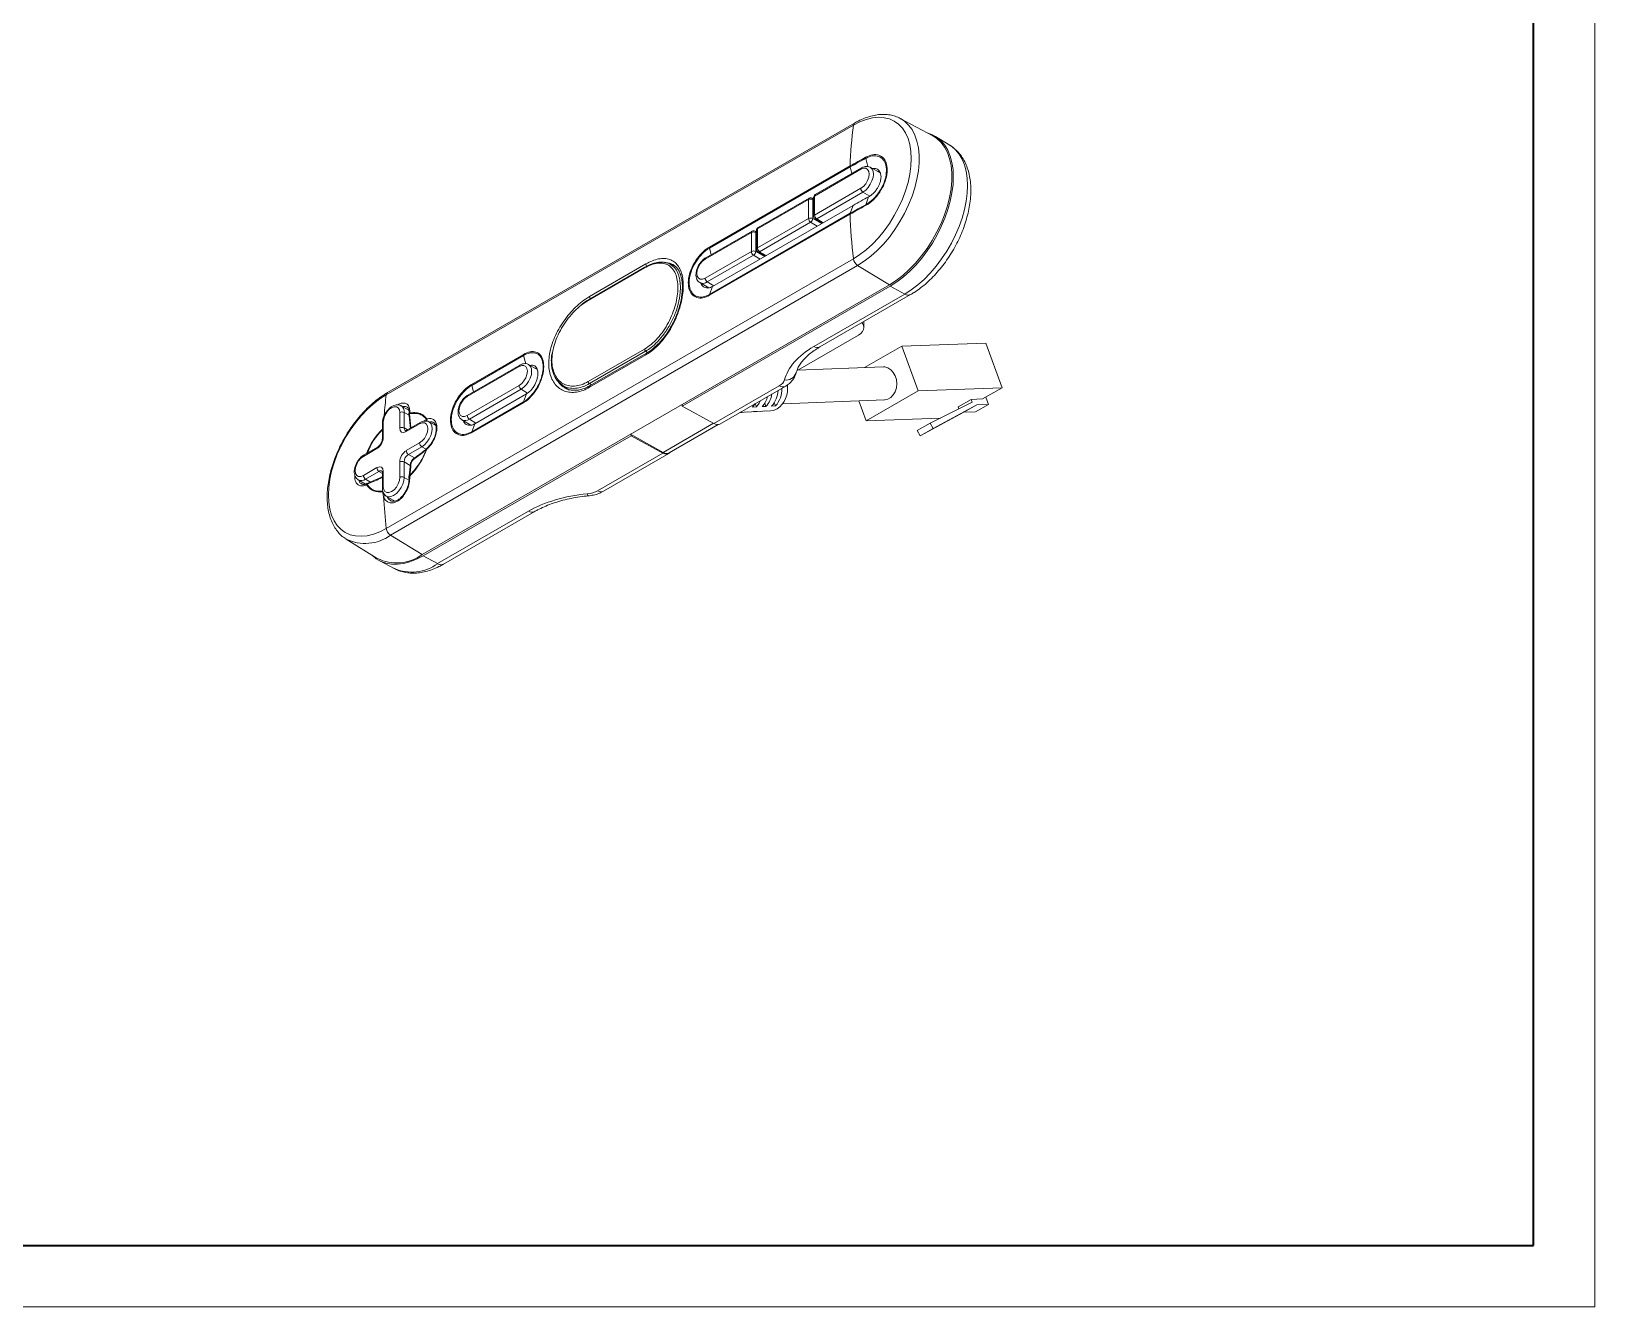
# Model space of a CAD drawing. Header units: millimetres. Extents: x -297 to 297, y -210 to 210.
# Drawn here: x 41.4 to 297, y -210 to -1.4 of the extents above; entities that cross this region are included whole.
import ezdxf

# ---------------------------------------------------------------- set-up
doc = ezdxf.new("R2010")
doc.units = ezdxf.units.MM
doc.layers.get('0').update_dxf_attribs({"lineweight": 20})
doc.layers.add('粗实线层', color=7, linetype='Continuous', lineweight=35)
doc.layers.add('细实线层', color=7, linetype='Continuous', lineweight=18)

# ---------------------------------------------------------------- blocks, each defined once
blk = doc.blocks.new('$CAXA_FRAME_13B17AC1$')
at = {"layer": '粗实线层'}
for p, q in [((287, -200), (287, 200)), ((-287, -200), (287, -200))]:
    blk.add_line(p, q, dxfattribs=at)
at = {"layer": '细实线层'}
for p, q in [((297, -210), (297, 210)), ((-297, -210), (297, -210))]:
    blk.add_line(p, q, dxfattribs=at)

msp = doc.modelspace()

# ---------------------------------------------------------------- linework, layer by layer
at = {"color": 7, "linetype": 'Continuous', "lineweight": 15}
for p, q in [((175.8, -16.79), (99.43, -60.88)), ((176, -16.44), (99.64, -60.52)), ((188.77, -18.53), (183.47, -15.7)), ((183.47, -15.7), (183.6, -15.76)), ((191.58, -20.08), (189.25, -18.63)), ((177.81, -22.21), (178.15, -23.54)), ((152.28, -36.72), (175.26, -23.46)), ((175.28, -23.62), (152.3, -36.89)), ((177.02, -24), (169.45, -28.37)), ((177.12, -23.78), (169.55, -28.14)), ((180.19, -24.59), (178.56, -23.67)), ((169.45, -31.48), (177.02, -27.11)), ((177.37, -27.72), (169.8, -32.09)), ((152.79, -43.17), (175.77, -29.9)), ((168.46, -28.94), (160.12, -33.76)), ((168.56, -28.71), (160.22, -33.53)), ((168.46, -32.05), (168.46, -28.94)), ((169.3, -28.85), (169.06, -28.71)), ((169.17, -28.94), (169.17, -32.05)), ((169.3, -28.58), (169.3, -31.69)), ((169.45, -28.37), (169.45, -31.48)), ((175.77, -29.9), (175.28, -31.2)), ((178.29, -28.5), (177.81, -29.79)), ((175.26, -31.35), (152.28, -44.61)), ((152.3, -44.47), (175.28, -31.2)), ((160.12, -36.87), (168.46, -32.05)), ((168.81, -32.66), (160.47, -37.48)), ((169.55, -32.12), (170.73, -32.81)), ((159.13, -34.33), (151.56, -38.7)), ((159.23, -34.1), (151.66, -38.47)), ((159.13, -37.44), (159.13, -34.33)), ((159.97, -34.24), (159.73, -34.1)), ((159.83, -34.33), (159.83, -37.44)), ((159.97, -33.96), (159.97, -37.07)), ((160.12, -33.76), (160.12, -36.87)), ((151.56, -41.81), (159.13, -37.44)), ((159.48, -38.05), (151.91, -42.42)), ((152.3, -36.89), (152.28, -36.72)), ((160.22, -37.51), (161.4, -38.2)), ((99.43, -82.73), (175.8, -38.64)), ((176.48, -39.74), (100.12, -83.83)), ((132.45, -45.45), (141.64, -40.14)), ((141.7, -40.02), (132.51, -45.33)), ((132.68, -44.79), (141.88, -39.48)), ((146.72, -39.9), (145.65, -39.42)), ((181.68, -42.9), (176.48, -39.74)), ((181.68, -42.9), (105.31, -86.99)), ((147.81, -62.74), (181.82, -43.11)), ((150.7, -42.53), (152.16, -43.4)), ((151.97, -43.29), (151.96, -43.44)), ((152.79, -43.17), (152.3, -44.47)), ((181.82, -43.11), (184.19, -44.41)), ((152.3, -44.47), (152.28, -44.61)), ((169.34, -52.98), (184.19, -44.41)), ((170.31, -53.06), (185.16, -44.48)), ((176.65, -51.1), (166.71, -56.84)), ((177.53, -49.88), (177.53, -48.88)), ((141.64, -53.41), (132.45, -58.72)), ((177.62, -56.44), (183.71, -52.92)), ((197.44, -52.42), (183.71, -52.92)), ((183.71, -52.92), (186.37, -60.23)), ((197.44, -52.42), (200.1, -59.72)), ((121.26, -56.02), (112.77, -60.92)), ((113.39, -59.17), (121.87, -54.28)), ((121.89, -54.44), (113.41, -59.34)), ((121.87, -54.28), (121.89, -54.44)), ((124.12, -56.72), (122.7, -55.92)), ((141.83, -53.75), (132.64, -59.05)), ((141.88, -54.34), (132.68, -59.64)), ((141.98, -54.07), (132.79, -59.38)), ((121.15, -56.25), (112.67, -61.15)), ((124.03, -56.54), (123.87, -56.58)), ((180.7, -56.33), (166.59, -56.84)), ((112.67, -64.26), (121.15, -59.36)), ((121.5, -59.97), (113.02, -64.87)), ((113.39, -59.17), (113.41, -59.34)), ((113.9, -65.62), (122.38, -60.72)), ((122.38, -60.72), (121.89, -62.02)), ((128.06, -59.21), (129.32, -60.13)), ((128.58, -59.69), (128.63, -59.72)), ((153.01, -65.59), (163.69, -59.42)), ((153.97, -65.67), (164.65, -59.5)), ((186.37, -60.23), (177.88, -65.12)), ((200.1, -59.72), (186.37, -60.23)), ((200.1, -59.72), (196.92, -61.56)), ((197.44, -61.26), (197.87, -62.45)), ((101.64, -66.29), (101.64, -63.76)), ((103.12, -63.38), (101.84, -62.66)), ((102.34, -63.76), (102.34, -66.29)), ((103.15, -63.87), (103.14, -64.03)), ((103.26, -63.87), (103.25, -63.99)), ((121.87, -62.17), (113.39, -67.07)), ((113.41, -66.92), (121.89, -62.02)), ((121.89, -62.02), (121.87, -62.17)), ((147.81, -62.59), (147.7, -62.52)), ((147.81, -62.74), (147.81, -62.46)), ((147.81, -62.74), (153.01, -65.59)), ((157.26, -63.77), (157.56, -63.75)), ((157.56, -63.75), (157.92, -63.71)), ((158.54, -63.68), (157.92, -63.71)), ((158.18, -63.72), (159.12, -63.67)), ((159.12, -63.67), (159.47, -63.63)), ((159.77, -62.32), (159.33, -62.89)), ((159.33, -62.89), (159.95, -62.86)), ((160.09, -63.6), (159.47, -63.63)), ((159.74, -63.64), (160.68, -63.6)), ((159.95, -62.86), (159.76, -62.33)), ((160.68, -63.6), (161.02, -63.55)), ((160.88, -62.81), (161.51, -62.78)), ((161.65, -63.52), (161.02, -63.55)), ((161.3, -63.56), (162.24, -63.52)), ((161.51, -62.78), (161.31, -62.25)), ((162.44, -62.73), (163.06, -62.7)), ((163.06, -62.7), (162.87, -62.17)), ((164.26, -62.33), (180.89, -61.72)), ((177.88, -65.12), (176.7, -61.88)), ((193.88, -63.74), (186.72, -67.61)), ((188.35, -65.51), (195.21, -62.08)), ((196, -62.52), (188.84, -66.38)), ((195.05, -61.63), (192.92, -62.85)), ((193.04, -63.17), (192.92, -62.85)), ((196, -62.52), (193.88, -63.74)), ((195.75, -63.67), (193.88, -63.74)), ((195.05, -61.63), (196.92, -61.56)), ((195.21, -62.08), (195.05, -61.63)), ((197.87, -62.45), (195.75, -63.67)), ((197.87, -62.45), (196, -62.52)), ((98.8, -65.52), (98.8, -68.05)), ((98.95, -65.32), (98.95, -67.85)), ((104.89, -65.64), (102.7, -66.9)), ((104.99, -65.41), (102.8, -66.68)), ((103.15, -64.03), (103.15, -64.16)), ((105.6, -65.15), (106, -64.89)), ((106.08, -64.81), (106, -64.89)), ((107.52, -65.92), (106.44, -65.31)), ((111.81, -64.99), (113.27, -65.85)), ((113.9, -65.62), (113.41, -66.92)), ((145.7, -70.38), (153.72, -65.75)), ((190.02, -64.68), (177.88, -65.12)), ((188.35, -65.51), (186.22, -66.74)), ((188.84, -66.38), (186.72, -67.61)), ((188.84, -66.38), (188.35, -65.51)), ((102.7, -70.01), (104.89, -68.75)), ((105.46, -87.19), (139.47, -67.56)), ((113.41, -66.92), (113.39, -67.07)), ((143.83, -69.81), (139.37, -67.33)), ((139.47, -67.38), (139.47, -67.56)), ((144.67, -70.4), (139.47, -67.56)), ((186.72, -67.61), (186.22, -66.74)), ((97.89, -69.68), (95.7, -70.95)), ((97.99, -69.45), (95.8, -70.72)), ((105.24, -69.36), (103.05, -70.63)), ((106, -69.78), (105.6, -70.16)), ((106.08, -69.75), (106, -69.78)), ((106.1, -69.61), (106.01, -69.69)), ((133.99, -76.57), (144.67, -70.4)), ((134.95, -76.65), (145.63, -70.48)), ((143.83, -69.81), (144.7, -70.3)), ((143.83, -69.81), (143.83, -69.81)), ((95.7, -74.06), (97.89, -72.79)), ((98.24, -73.4), (96.05, -74.67)), ((98.8, -73.61), (98.8, -76.14)), ((98.95, -73.41), (98.95, -75.93)), ((101.64, -74.38), (101.64, -71.85)), ((102.34, -71.85), (102.34, -74.38)), ((103.26, -74.2), (103.25, -74.1)), ((94.84, -74.78), (96.02, -75.48)), ((96.31, -75.49), (96.2, -75.57)), ((96.41, -75.33), (96.3, -75.37)), ((96.5, -75.42), (96.31, -75.49)), ((96.32, -75.36), (96.32, -75.36)), ((103.14, -74.36), (103.15, -74.53)), ((103.15, -74.25), (103.15, -74.38)), ((99, -77.52), (98.89, -76.9)), ((99.43, -77.44), (100.81, -78.25)), ((107.83, -88.49), (122.68, -79.92)), ((108.79, -88.57), (123.64, -80)), ((105.31, -86.99), (100.12, -83.83)), ((92.86, -84.46), (92.8, -84.42)), ((92.86, -84.46), (97.96, -87.62)), ((98.3, -87.99), (100.71, -89.28)), ((105.46, -87.19), (107.83, -88.49))]:
    msp.add_line(p, q, dxfattribs=at)
at = {"color": 8, "linetype": 'Continuous', "lineweight": 15}
for p, q in [((175.28, -23.62), (175.55, -24.68)), ((178.47, -28.38), (177.37, -27.72)), ((169.3, -29.02), (169.17, -28.94)), ((169.89, -33.3), (168.81, -32.66)), ((169.17, -32.05), (170.59, -32.89)), ((169.8, -32.09), (170.88, -32.73)), ((159.97, -34.41), (159.83, -34.33)), ((152.3, -36.89), (152.57, -37.94)), ((160.55, -38.69), (159.48, -38.05)), ((159.83, -37.44), (161.26, -38.28)), ((160.47, -37.48), (161.54, -38.11)), ((152.99, -43.05), (151.91, -42.42)), ((131.32, -46.22), (132.45, -45.45)), ((121.89, -54.44), (122.24, -55.79)), ((126.5, -55.24), (126.63, -53.88)), ((142.15, -53.96), (141.83, -53.75)), ((113.41, -59.34), (113.68, -60.4)), ((122.55, -60.59), (121.5, -59.97)), ((132.64, -59.05), (132.97, -59.27)), ((103.16, -64.22), (102.34, -63.76)), ((102.34, -66.29), (102.92, -66.61)), ((103.49, -66.28), (103.47, -66.18)), ((114.1, -65.5), (113.02, -64.87)), ((144.7, -70.3), (152.93, -65.54)), ((103.05, -70.63), (104.06, -71.21)), ((105.93, -69.76), (105.24, -69.36)), ((98.8, -73.74), (98.24, -73.4)), ((103.36, -72.43), (102.34, -71.85)), ((96.85, -75.14), (96.05, -74.67)), ((98.7, -74.43), (98.8, -74.39)), ((103.14, -74.83), (102.34, -74.38))]:
    msp.add_line(p, q, dxfattribs=at)
at = {"color": 7, "linetype": 'Continuous', "lineweight": 15}
for points in [[(175.8, -38.64), (176.86, -37.96), (177.91, -37.15), (178.93, -36.22), (179.91, -35.19), (180.84, -34.06), (181.7, -32.85), (182.49, -31.58), (183.2, -30.26), (183.81, -28.9), (184.33, -27.54), (184.73, -26.17), (185.03, -24.82), (185.2, -23.51), (185.26, -22.25), (185.2, -21.07), (185.03, -19.96), (184.73, -18.95), (184.33, -18.05), (183.81, -17.28), (183.2, -16.63), (182.49, -16.13), (181.7, -15.77), (180.84, -15.56), (179.91, -15.5), (178.93, -15.6), (177.91, -15.85), (176.86, -16.25), (175.8, -16.79)], [(188.77, -18.53), (189.46, -18.98), (190.13, -19.61), (190.7, -20.38), (191.17, -21.27), (191.52, -22.28), (191.76, -23.39), (191.88, -24.59), (191.88, -25.86), (191.76, -27.2), (191.52, -28.59), (191.17, -30), (190.7, -31.43), (190.13, -32.85), (189.46, -34.25), (188.7, -35.62), (187.86, -36.93), (186.95, -38.18), (185.97, -39.34), (184.94, -40.4), (183.88, -41.36), (182.79, -42.2), (181.68, -42.9)], [(181.82, -43.11), (182.9, -42.42), (183.97, -41.61), (185.01, -40.68), (186.02, -39.66), (186.98, -38.53), (187.89, -37.33), (188.73, -36.06), (189.49, -34.74), (190.17, -33.38), (190.76, -31.99), (191.25, -30.6), (191.64, -29.21), (191.92, -27.84), (192.09, -26.51), (192.14, -25.24), (192.09, -24.02), (191.92, -22.89), (191.64, -21.84), (191.25, -20.9), (190.76, -20.08), (190.17, -19.37), (189.49, -18.79), (188.73, -18.35), (187.89, -18.05), (187.86, -18.04)], [(177.02, -27.11), (177.43, -26.8), (177.81, -26.36), (178.1, -25.84), (178.3, -25.3), (178.36, -24.78), (178.3, -24.34), (178.1, -24.02), (177.81, -23.84), (177.43, -23.84), (177.02, -24)], [(151.56, -38.7), (151.14, -39.02), (150.77, -39.45), (150.47, -39.97), (150.28, -40.51), (150.21, -41.03), (150.28, -41.47), (150.47, -41.8), (150.77, -41.97), (151.14, -41.97), (151.56, -41.81)], [(176.65, -51.1), (177.02, -50.84), (177.3, -50.54), (177.47, -50.21), (177.53, -49.87), (177.47, -49.53), (177.3, -49.2), (177.2, -49.08)], [(121.15, -59.36), (121.57, -59.05), (121.95, -58.61), (122.24, -58.09), (122.43, -57.55), (122.5, -57.03), (122.43, -56.59), (122.24, -56.26), (121.95, -56.09), (121.57, -56.09), (121.15, -56.25)], [(180.7, -56.33), (180.93, -56.33), (181.45, -56.47), (181.93, -56.77), (182.33, -57.21), (182.64, -57.77), (182.84, -58.4), (182.9, -59.08), (182.84, -59.75), (182.64, -60.37), (182.33, -60.91), (181.92, -61.33), (181.44, -61.61), (180.93, -61.72), (180.89, -61.72)], [(99.43, -60.88), (98.37, -61.56), (97.33, -62.37), (96.31, -63.29), (95.33, -64.33), (94.4, -65.46), (93.54, -66.67), (92.74, -67.94), (92.04, -69.26), (91.42, -70.61), (90.91, -71.98), (90.5, -73.35), (90.21, -74.7), (90.03, -76.01), (89.97, -77.26), (90.03, -78.45), (90.21, -79.56), (90.5, -80.57), (90.91, -81.46), (91.42, -82.24), (92.04, -82.88), (92.74, -83.39), (93.54, -83.75), (94.4, -83.96), (95.33, -84.02), (96.31, -83.92), (97.33, -83.67), (98.37, -83.27), (99.43, -82.73)], [(112.67, -61.15), (112.25, -61.47), (111.88, -61.9), (111.58, -62.42), (111.39, -62.96), (111.32, -63.48), (111.39, -63.93), (111.58, -64.25), (111.88, -64.42), (112.25, -64.42), (112.67, -64.26)], [(101.64, -63.76), (101.57, -63.32), (101.38, -63), (101.09, -62.83), (100.71, -62.82), (100.29, -62.99), (99.88, -63.3), (99.5, -63.74), (99.2, -64.26), (99.01, -64.8), (98.95, -65.32)], [(157.87, -63.72), (157.88, -63.72), (158.54, -63.68)], [(159.43, -63.64), (159.44, -63.64), (160.09, -63.6)], [(160.64, -61.82), (160.41, -62.26), (159.95, -62.86)], [(160.99, -63.56), (161, -63.56), (161.65, -63.52)], [(162.24, -63.52), (162.74, -63.43), (163.33, -63.19)], [(104.89, -68.75), (105.31, -68.43), (105.68, -68), (105.98, -67.48), (106.17, -66.94), (106.24, -66.42), (106.17, -65.98), (105.98, -65.65), (105.68, -65.48), (105.31, -65.48), (104.89, -65.64)], [(95.7, -70.95), (95.28, -71.26), (94.91, -71.7), (94.61, -72.22), (94.42, -72.76), (94.35, -73.28), (94.42, -73.72), (94.61, -74.05), (94.91, -74.22), (95.28, -74.22), (95.7, -74.06)], [(98.95, -75.93), (99.01, -76.38), (99.2, -76.7), (99.5, -76.87), (99.88, -76.88), (100.29, -76.71), (100.71, -76.4), (101.09, -75.96), (101.38, -75.44), (101.57, -74.9), (101.64, -74.38)], [(97.09, -87.08), (97.11, -87.1), (97.79, -87.68), (98.55, -88.12), (99.39, -88.42), (100.3, -88.58), (101.26, -88.59), (102.27, -88.45), (103.31, -88.17), (104.38, -87.75), (105.46, -87.19)]]:
    msp.add_lwpolyline(points, dxfattribs=at)
at = {"color": 8, "linetype": 'Continuous', "lineweight": 15}
for points in [[(183.6, -15.76), (184.16, -16.15), (184.82, -16.77), (185.39, -17.52), (185.84, -18.4), (186.19, -19.39), (186.43, -20.49), (186.54, -21.67), (186.54, -22.93), (186.43, -24.25), (186.19, -25.62), (185.84, -27.01), (185.39, -28.42), (184.82, -29.82), (184.16, -31.21), (183.41, -32.56), (182.58, -33.85), (181.68, -35.08), (180.71, -36.23), (179.7, -37.28), (178.65, -38.22), (177.57, -39.05), (176.48, -39.74)], [(184.19, -44.41), (185.27, -43.72), (186.33, -42.92), (187.36, -42), (188.37, -40.97), (189.32, -39.86), (190.22, -38.66), (191.06, -37.4), (191.82, -36.09), (192.49, -34.73), (193.08, -33.35), (193.56, -31.97), (193.95, -30.59), (194.23, -29.23), (194.39, -27.91), (194.45, -26.64), (194.39, -25.43), (194.23, -24.31), (193.95, -23.27), (193.56, -22.33), (193.08, -21.51), (192.49, -20.81), (191.82, -20.23), (191.58, -20.08)], [(178.56, -23.68), (178.57, -23.68), (178.84, -23.93), (179.01, -24.31), (179.07, -24.78), (179.01, -25.32), (178.84, -25.89), (178.57, -26.46), (178.22, -26.97), (177.81, -27.4), (177.37, -27.72)], [(122.7, -55.93), (122.71, -55.93), (122.98, -56.18), (123.15, -56.55), (123.2, -57.03), (123.15, -57.57), (122.98, -58.14), (122.71, -58.7), (122.35, -59.22), (121.94, -59.65), (121.5, -59.97)], [(106.44, -65.31), (106.44, -65.32), (106.71, -65.57), (106.88, -65.94), (106.94, -66.42), (106.88, -66.96), (106.71, -67.53), (106.44, -68.09), (106.09, -68.61), (105.68, -69.04), (105.24, -69.36)], [(102.34, -74.38), (102.29, -74.92), (102.12, -75.49), (101.85, -76.05), (101.49, -76.57), (101.08, -77), (100.64, -77.32), (100.2, -77.51), (99.79, -77.55), (99.44, -77.44), (99.42, -77.43)], [(132.29, -77.07), (132.35, -77.25), (132.4, -77.37), (132.44, -77.41), (132.45, -77.41)]]:
    msp.add_lwpolyline(points, dxfattribs=at)
at = {"color": 7, "linetype": 'Continuous', "lineweight": 15}
for centre, radius, start, end in [((258.51, -26.89), 83.33, 173.035, 177.6346), ((224.38, -108.57), 98.27, 118.2976, 119.99), ((224.38, -108.71), 98.24, 118.2971, 119.99), ((175.83, -23.47), 0.575, 178.3542, 195.3406), ((177.78, -27.08), 0.769, 182.6294, 237.0819), ((168.81, -29.63), 0.769, 62.6099, 117.3902), ((168.81, -29.15), 0.5, 60.4376, 119.9973), ((169.8, -28.58), 0.5, 119.9973, 180), ((224.38, -116.46), 98.27, 118.2971, 119.99), ((224.38, -116.29), 98.24, 118.2971, 119.99), ((224.54, -114.41), 97.57, 118.2971, 119.99), ((168.81, -32.74), 0.769, 62.6099, 117.3902), ((169.23, -32.02), 0.769, 182.6294, 237.0819), ((168.39, -32.01), 0.774, 302.5422, 356.8791), ((169.8, -31.69), 0.5, 180, 239.5715), ((170.22, -31.45), 0.769, 182.6294, 237.0819), ((175.63, -31.33), 0.371, 160.6849, 183.4422), ((284.14, -26.89), 108.98, 182.3421, 186.188), ((159.48, -35.01), 0.769, 62.6099, 117.3902), ((159.48, -34.54), 0.5, 60.4376, 119.9973), ((160.47, -33.96), 0.5, 119.9973, 180), ((159.48, -38.12), 0.769, 62.6099, 117.3902), ((159.89, -37.41), 0.769, 182.6294, 237.0819), ((159.06, -37.4), 0.774, 302.5422, 356.8791), ((160.47, -37.07), 0.5, 180, 239.5715), ((160.88, -36.83), 0.769, 182.6294, 237.0819), ((141.77, -40.13), 0.125, 57.2722, 183.2332), ((177.36, -38.44), 1.57, 187.3211, 236.1804), ((152.33, -41.77), 0.769, 182.6294, 237.0819), ((142.11, -53.36), 0.472, 185.7484, 234.0866), ((132.92, -58.67), 0.472, 185.7484, 234.0866), ((121.92, -59.33), 0.769, 182.6294, 237.0819), ((157.96, -60.15), 3.95, 317.6672, 345.2946), ((158.52, -60.08), 4.02, 317.8615, 350.4878), ((159.31, -59.96), 4.18, 318.4798, 357.0776), ((159.89, -59.91), 4.23, 318.6419, 1.3248), ((160.93, -59.84), 4.12, 305.6051, 7.7649), ((101.99, -64.45), 0.77, 62.922, 117.3665), ((190.11, -68.7), 86.98, 176.7072, 176.8107), ((101.99, -66.98), 0.77, 62.922, 117.3665), ((58.49, -69.6), 45.1, 4.3448, 7.1441), ((113.44, -64.23), 0.769, 182.6294, 237.0819), ((153.56, -64.77), 0.983, 235.9102, 294.8033), ((105.66, -68.72), 0.769, 182.6294, 237.0819), ((103.47, -69.98), 0.769, 182.6294, 237.0819), ((86.18, -45.86), 31.11, 304.6976, 308.6302), ((104.09, -71.44), 0.199, 127.2772, 179.4465), ((145.19, -69.71), 0.868, 232.5283, 316.8248), ((96.47, -74.02), 0.769, 182.6294, 237.0819), ((98.66, -72.76), 0.769, 182.6294, 237.0819), ((101.99, -72.53), 0.77, 62.922, 117.3665), ((72.3, -69.6), 31.28, 351.7202, 355.2934), ((103.57, -72.34), 0.199, 120.5475, 172.7399), ((98.37, -74.24), 2.54, 211.6807, 281.5552), ((98.41, -74.17), 2.49, 212.0819, 281.3382), ((79.11, -33.61), 45.28, 292.5867, 295.6487), ((101.99, -75.06), 0.77, 62.922, 117.3665), ((208.21, -68.7), 105.09, 182.997, 183.0882), ((203.84, -71.23), 105.11, 182.9969, 183.0882), ((209.59, -70.82), 110.79, 183.4656, 186.1699), ((100.99, -82.53), 1.57, 187.3211, 236.1804), ((101.12, -81.28), 7.09, 243.5556, 306.3262)]:
    msp.add_arc(centre, radius, start, end, dxfattribs=at)
at = {"color": 8, "linetype": 'Continuous', "lineweight": 15}
for centre, radius, start, end in [((176.25, -16.81), 0.449, 123.4174, 177.3735), ((177.25, -23.97), 0.24, 124.0789, 187.218), ((168.7, -28.91), 0.24, 124.0919, 187.2203), ((168.92, -28.92), 0.25, 354.242, 55.4481), ((169.55, -28.6), 0.251, 114.3738, 174.3062), ((169.69, -28.34), 0.247, 125.0449, 186.2673), ((169.55, -31.71), 0.251, 114.3738, 174.3062), ((169.65, -31.9), 0.238, 243.8219, 307.4371), ((159.36, -34.3), 0.24, 124.0919, 187.2203), ((159.58, -34.31), 0.25, 354.242, 55.4481), ((160.22, -33.99), 0.251, 114.3738, 174.3062), ((160.36, -33.73), 0.247, 125.0449, 186.2673), ((160.22, -37.1), 0.251, 114.3738, 174.3062), ((160.32, -37.29), 0.238, 243.8219, 307.4371), ((142.59, -39.5), 0.714, 178.6706, 212.3087), ((151.8, -38.67), 0.24, 124.0919, 187.2203), ((151.21, -41.51), 1.15, 243.5987, 307.4086), ((132.59, -45.44), 0.139, 123.9678, 180.9178), ((133.38, -44.81), 0.695, 178.2905, 211.0524), ((184.74, -43.59), 0.982, 235.907, 294.8393), ((169.9, -52.16), 0.983, 235.9101, 294.8034), ((121.39, -56.22), 0.24, 124.0789, 187.218), ((142.13, -54.28), 0.257, 124.2936, 192.6326), ((164.8, -56.75), 1.72, 261.1656, 341.4261), ((179.43, -70.7), 80.6, 172.9964, 175.3784), ((99.88, -60.9), 0.449, 123.4466, 177.3718), ((112.91, -61.12), 0.24, 124.0919, 187.2203), ((132.95, -59.59), 0.267, 126.6626, 191.3555), ((164.24, -58.61), 0.983, 235.9114, 294.7879), ((101.21, -63.61), 1.15, 352.5841, 56.4707), ((103.35, -64.05), 0.207, 115.264, 172.7092), ((103.36, -63.9), 0.207, 115.2922, 172.6504), ((99.04, -65.54), 0.24, 112.749, 175.9444), ((103.31, -64.14), 0.161, 113.4244, 180.2201), ((103.55, -66.34), 0.178, 117.185, 177.0215), ((105.13, -65.61), 0.24, 124.0789, 187.218), ((106.49, -64.92), 0.492, 176.9685, 214.6379), ((106.61, -64.91), 0.538, 169.3178, 215.3086), ((112.32, -63.96), 1.15, 243.6064, 307.4009), ((106.6, -74.34), 11.08, 134.7407, 159.7957), ((106.49, -74.27), 10.86, 135.0517, 159.1747), ((99.04, -68.07), 0.24, 112.7684, 175.746), ((102.94, -66.87), 0.24, 124.0919, 187.2203), ((95.94, -70.92), 0.24, 124.078, 187.2207), ((98.13, -69.65), 0.24, 124.2406, 187.2064), ((105.81, -70.17), 0.208, 129.9143, 178.3841), ((106.14, -69.76), 0.14, 139.0916, 189.1956), ((106.2, -69.69), 0.14, 139.3021, 204.4145), ((99.05, -73.63), 0.247, 113.727, 174.9524), ((103.35, -74.28), 0.207, 121.5305, 170.1433), ((95.35, -73.76), 1.15, 243.6065, 307.4009), ((96.43, -75.56), 0.229, 120.354, 183.1871), ((96.49, -75.49), 0.185, 115.9695, 180.1407), ((96.66, -75.4), 0.166, 121.2698, 185.3038), ((98.88, -74.42), 0.18, 124.1369, 182.6872), ((99.05, -76.16), 0.247, 113.7063, 174.9539), ((103.33, -74.37), 0.185, 111.4043, 177.3539), ((103.34, -74.54), 0.184, 111.2295, 178.4302), ((134.54, -75.75), 0.983, 235.9102, 294.8033), ((99.37, -77.95), 0.571, 89.8906, 131.0752), ((123.23, -79.1), 0.983, 235.9154, 294.7399), ((95.98, -78.2), 6.99, 243.5555, 306.3262), ((103.57, -82.59), 7.28, 246.885, 305.8397), ((108.38, -87.68), 0.983, 235.9101, 294.8034)]:
    msp.add_arc(centre, radius, start, end, dxfattribs=at)
at = {"color": 7, "linetype": 'Continuous', "lineweight": 15}
for centre, major_axis, ratio, start_param, end_param in [((181.37, -59.55), (17, 0.38), 0.561981, 2.343774, 2.987275), ((161.57, -58.26), (3, 0.07), 0.561981, 5.485367, 6.128868), ((102.7, -65.68), (0.75, 1.3), 0.577338, 2.356151, 3.926871), ((97.89, -68.46), (0.75, 1.3), 0.577426, 3.926948, 5.497668), ((102.7, -71.24), (0.75, 1.3), 0.577426, 0.785355, 2.356075), ((103.05, -71.44), (0.5, 0.866), 0.582507, 0.785355, 2.356075), ((144.69, -68.66), (-1.01, 1.72), 0.582398, 2.360562, 3.137153), ((97.89, -74.02), (0.75, 1.3), 0.577338, 5.497744, 7.068464), ((131.87, -75.41), (3, 0.07), 0.561981, 4.841866, 5.485367), ((134.7, -86.49), (17, 0.38), 0.561981, 1.700273, 2.343774)]:
    msp.add_ellipse(centre, major_axis=major_axis, ratio=ratio, start_param=start_param, end_param=end_param, dxfattribs=at)
at = {"color": 8, "linetype": 'Continuous', "lineweight": 15}
for centre, major_axis, ratio, start_param, end_param in [((103.05, -65.88), (0.507, 0.862), 0.577272, 2.360513, 3.147847), ((98.24, -74.22), (0.493, 0.87), 0.577271, 6.261444, 7.064103)]:
    msp.add_ellipse(centre, major_axis=major_axis, ratio=ratio, start_param=start_param, end_param=end_param, dxfattribs=at)
at = {"color": 7, "linetype": 'Continuous', "lineweight": 15}
for points, knots in [([(183.61, -15.79), (183.5, -15.72), (183.13, -15.5), (182.45, -15.26), (181.57, -15.06), (180.64, -15), (179.67, -15.08), (178.67, -15.28), (177.64, -15.62), (176.75, -16.02), (176.2, -16.32), (176, -16.44)], [0, 0, 0, 0, 234.066778, 758.466472, 1283.514025, 1813.431091, 2350.933032, 2896.598319, 3449.161356, 4006.401055, 4331.610797, 4331.610797, 4331.610797, 4331.610797]), ([(185.16, -44.48), (185.35, -44.37), (185.9, -44.04), (186.8, -43.41), (187.82, -42.56), (188.81, -41.61), (189.75, -40.58), (190.64, -39.47), (191.46, -38.29), (192.21, -37.06), (192.89, -35.79), (193.48, -34.49), (193.98, -33.16), (194.39, -31.83), (194.7, -30.5), (194.91, -29.19), (195.01, -27.9), (195, -26.65), (194.87, -25.44), (194.62, -24.31), (194.25, -23.25), (193.76, -22.29), (193.17, -21.45), (192.48, -20.74), (191.95, -20.29), (191.63, -20.12), (191.59, -20.1)], [0, 0, 0, 0, 294.391938, 841.5595, 1387.678032, 1932.57035, 2476.060988, 3018.317345, 3559.679011, 4100.574502, 4641.4696, 5182.760063, 5724.876809, 6268.31916, 6813.56608, 7361.024284, 7910.925389, 8463.136198, 9016.775548, 9569.100107, 10116.443785, 10654.416943, 11179.458123, 11690.448858, 12189.2384, 12252.913117, 12252.913117, 12252.913117, 12252.913117]), ([(177.79, -22.04), (178.18, -21.87), (178.96, -21.54), (180.02, -21.63), (180.83, -22.18), (181.3, -23.17), (181.38, -24.47), (181.05, -25.95), (180.37, -27.43), (179.38, -28.74), (178.47, -29.54), (177.93, -29.85), (177.79, -29.93)], [0, 0, 0, 0, 513.168509, 1029.375713, 1561.236648, 2077.393755, 2609.387982, 3125.097166, 3655.002001, 4176.723071, 4701.445736, 4886.797512, 4886.797512, 4886.797512, 4886.797512]), ([(177.79, -22.04), (177.79, -22.07), (177.79, -22.12), (177.81, -22.18), (177.81, -22.21)], [0, 0, 0, 0, 592.274486, 1184.542385, 1184.542385, 1184.542385, 1184.542385]), ([(177.81, -29.79), (177.81, -29.79), (177.95, -29.72), (178.46, -29.41), (179.34, -28.64), (180.28, -27.38), (180.94, -25.97), (181.25, -24.55), (181.18, -23.31), (180.72, -22.35), (179.95, -21.82), (178.94, -21.75), (178.19, -22.01), (177.81, -22.21), (177.81, -22.21)], [0, 0, 0, 0, 0.020214, 186.791423, 715.135531, 1239.941438, 1772.451858, 2290.829288, 2824.894316, 3343.861791, 3878.244297, 4397.936031, 4914.439825, 4914.460039, 4914.460039, 4914.460039, 4914.460039]), ([(178.56, -23.68), (178.55, -23.68), (178.44, -23.59), (178.15, -23.52), (177.75, -23.52), (177.4, -23.63), (177.19, -23.74), (177.12, -23.78)], [0, 0, 0, 0, 64.103243, 765.580347, 1454.202121, 2172.595601, 2558.253623, 2558.253623, 2558.253623, 2558.253623]), ([(178.29, -28.5), (178.45, -28.4), (178.77, -28.21), (179.21, -27.8), (179.57, -27.35), (179.95, -26.75), (180.24, -26.02), (180.35, -25.24), (180.24, -24.57), (179.95, -24.13), (179.57, -23.91), (179.26, -23.84), (179.03, -23.87), (178.94, -23.89)], [0, 0, 0, 0, 466.728287, 907.688448, 1322.875571, 1712.279927, 2410.823694, 3007.417122, 3602.81574, 4300.531796, 4689.657446, 5104.655142, 5381.155439, 5381.155439, 5381.155439, 5381.155439]), ([(180.02, -24.34), (180.01, -24.34), (179.95, -24.32), (179.87, -24.35), (179.8, -24.38)], [0, 0, 0, 0, 253.910219, 1206.069481, 1206.069481, 1206.069481, 1206.069481]), ([(177.79, -29.93), (177.79, -29.91), (177.79, -29.85), (177.81, -29.81), (177.81, -29.79)], [0, 0, 0, 0, 606.668545, 1213.335582, 1213.335582, 1213.335582, 1213.335582]), ([(152.28, -44.61), (151.91, -44.78), (151.17, -45.12), (150.14, -45.04), (149.33, -44.5), (148.85, -43.51), (148.76, -42.22), (149.08, -40.74), (149.76, -39.26), (150.74, -37.94), (151.62, -37.12), (152.14, -36.81), (152.28, -36.72)], [0, 0, 0, 0, 456.441619, 917.055076, 1398.308282, 1867.724583, 2351.463593, 2824.524599, 3305.742215, 3782.041845, 4253.73658, 4424.17808, 4424.17808, 4424.17808, 4424.17808]), ([(152.3, -36.89), (152.3, -36.89), (152.17, -36.97), (151.67, -37.28), (150.82, -38.06), (149.88, -39.32), (149.22, -40.75), (148.9, -42.17), (148.99, -43.42), (149.46, -44.37), (150.24, -44.89), (151.23, -44.94), (151.95, -44.67), (152.3, -44.47), (152.3, -44.47)], [0, 0, 0, 0, 0.018646, 168.71002, 636.062495, 1108.414933, 1586.393492, 2056.908216, 2537.845315, 3004.623702, 3482.092579, 3938.964544, 4390.863531, 4390.882177, 4390.882177, 4390.882177, 4390.882177]), ([(141.64, -40.14), (142.02, -39.95), (142.76, -39.56), (143.81, -39.33), (144.77, -39.34), (145.59, -39.64), (146.25, -40.22), (146.74, -41.04), (147.05, -42.08), (147.09, -42.92), (147.11, -43.34)], [0, 0, 0, 0, 433.97712, 865.757695, 1296.495194, 1726.824061, 2157.362557, 2588.697612, 3021.217033, 3455.560976, 3455.560976, 3455.560976, 3455.560976]), ([(143.58, -39.28), (143.55, -39.28), (143.42, -39.31), (143.09, -39.4), (142.5, -39.6), (142, -39.86), (141.7, -40.02)], [0, 0, 0, 0, 93.703563, 399.266742, 978.390349, 1838.056485, 1838.056485, 1838.056485, 1838.056485]), ([(141.88, -39.48), (142.23, -39.3), (142.95, -38.92), (143.97, -38.63), (144.92, -38.55), (145.77, -38.7), (146.51, -39.08), (147.12, -39.68), (147.57, -40.49), (147.87, -41.48), (148.01, -42.63), (147.98, -43.91), (147.78, -45.27), (147.43, -46.68), (146.92, -48.1), (146.28, -49.49), (145.49, -50.8), (144.6, -52.01), (143.62, -53.05), (142.7, -53.83), (142.11, -54.19), (141.88, -54.34)], [0, 0, 0, 0, 422.641833, 845.292014, 1268.305281, 1691.333765, 2116.083497, 2540.841076, 2966.923566, 3393.0052, 3818.224378, 4243.442701, 4667.290351, 5091.13989, 5515.067529, 5938.990792, 6363.730461, 6788.455708, 7212.717493, 7636.966612, 7911.251452, 7911.251452, 7911.251452, 7911.251452]), ([(146.38, -39.65), (146.47, -39.71), (146.73, -39.86), (147.07, -40.24), (147.39, -40.78), (147.63, -41.42), (147.78, -42.16), (147.85, -42.98), (147.84, -43.87), (147.73, -44.83), (147.54, -45.82), (147.26, -46.84), (146.9, -47.86), (146.45, -48.87), (145.94, -49.85), (145.36, -50.79), (144.72, -51.66), (144.03, -52.44), (143.31, -53.13), (142.62, -53.68), (142.17, -53.95), (141.98, -54.06)], [0, 0, 0, 0, 288.025614, 760.458088, 1216.897763, 1658.419787, 2093.194574, 2522.478926, 2953.915223, 3386.315988, 3817.981573, 4253.675061, 4687.459514, 5123.098847, 5559.533104, 5994.3978, 6431.149615, 6863.6522, 7295.88739, 7729.913501, 8061.303749, 8061.303749, 8061.303749, 8061.303749]), ([(145.66, -39.43), (145.41, -39.34), (144.97, -39.19), (144.32, -39.18), (143.87, -39.22), (143.64, -39.27), (143.58, -39.28)], [0, 0, 0, 0, 726.873401, 1288.335043, 1699.006777, 1848.138475, 1848.138475, 1848.138475, 1848.138475]), ([(151.66, -38.47), (151.58, -38.52), (151.35, -38.66), (151, -38.99), (150.64, -39.44), (150.35, -39.96), (150.15, -40.51), (150.05, -41.06), (150.07, -41.57), (150.2, -42), (150.41, -42.33), (150.61, -42.47), (150.71, -42.53)], [0, 0, 0, 0, 266.535347, 754.015776, 1239.720833, 1724.542787, 2211.782549, 2704.840349, 3208.403439, 3652.961487, 4069.704987, 4422.213246, 4422.213246, 4422.213246, 4422.213246]), ([(147.11, -43.34), (147.09, -43.79), (147.05, -44.69), (146.74, -46.15), (146.25, -47.62), (145.59, -49.07), (144.77, -50.43), (143.82, -51.63), (142.76, -52.68), (142.02, -53.17), (141.64, -53.41)], [0, 0, 0, 0, 449.028807, 895.863132, 1341.458416, 1786.506672, 2231.838452, 2677.965382, 3125.18354, 3574.328105, 3574.328105, 3574.328105, 3574.328105]), ([(150.91, -42.66), (150.92, -42.68), (150.94, -42.83), (151.11, -43.05), (151.38, -43.3), (151.75, -43.42), (152.21, -43.43), (152.57, -43.27), (152.79, -43.17)], [0, 0, 0, 0, 49.525355, 518.298287, 1042.005372, 1571.940196, 2042.912254, 2805.061751, 2805.061751, 2805.061751, 2805.061751]), ([(151.81, -43.19), (151.81, -43.2), (151.82, -43.3), (151.89, -43.35), (151.94, -43.41)], [0, 0, 0, 0, 72.659758, 1106.704526, 1106.704526, 1106.704526, 1106.704526]), ([(132.68, -59.64), (132.32, -59.83), (131.6, -60.2), (130.53, -60.47), (129.51, -60.5), (128.56, -60.3), (127.73, -59.86), (127.03, -59.21), (126.5, -58.35), (126.14, -57.33), (125.98, -56.16), (126.01, -54.89), (126.24, -53.55), (126.66, -52.18), (127.25, -50.81), (128, -49.47), (128.88, -48.22), (129.85, -47.06), (130.9, -46.05), (131.86, -45.3), (132.45, -44.93), (132.68, -44.79)], [0, 0, 0, 0, 403.218923, 806.445736, 1210.01896, 1613.606618, 2018.836456, 2424.073682, 2830.575029, 3237.075677, 3642.753265, 4048.43016, 4452.799493, 4857.170305, 5261.61583, 5666.057292, 6071.27742, 6476.48419, 6881.24827, 7286.000555, 7547.680371, 7547.680371, 7547.680371, 7547.680371]), ([(132.51, -45.33), (132.17, -45.53), (131.75, -45.79), (131.34, -46.14), (131.26, -46.2)], [0, 0, 0, 0, 796.658604, 992.769815, 992.769815, 992.769815, 992.769815]), ([(126.63, -53.88), (126.73, -53.41), (126.93, -52.48), (127.51, -51.04), (128.26, -49.65), (129.17, -48.35), (130.21, -47.17), (130.95, -46.54), (131.32, -46.22)], [0, 0, 0, 0, 418.965398, 836.768738, 1254.059526, 1671.615755, 2089.917675, 2509.242634, 2509.242634, 2509.242634, 2509.242634]), ([(166.44, -57.29), (166.47, -57.19), (166.55, -56.89), (166.78, -56.37), (167.18, -55.71), (167.72, -55.05), (168.38, -54.4), (169.15, -53.79), (169.81, -53.35), (170.21, -53.11), (170.31, -53.06)], [0, 0, 0, 0, 307.982013, 917.459635, 1564.815221, 2187.002217, 2795.68198, 3398.611637, 3966.595881, 4147.66112, 4147.66112, 4147.66112, 4147.66112]), ([(122.7, -55.93), (122.69, -55.92), (122.58, -55.83), (122.29, -55.77), (121.88, -55.77), (121.54, -55.87), (121.33, -55.98), (121.26, -56.02)], [0, 0, 0, 0, 52.406837, 625.40903, 1187.90873, 1774.723327, 2089.749593, 2089.749593, 2089.749593, 2089.749593]), ([(121.87, -54.28), (122.24, -54.1), (122.97, -53.76), (123.95, -53.81), (124.7, -54.32), (125.14, -55.29), (125.22, -56.58), (124.93, -58.07), (124.3, -59.58), (123.38, -60.93), (122.52, -61.76), (122.01, -62.08), (121.87, -62.17)], [0, 0, 0, 0, 416.203671, 835.972927, 1274.5519, 1702.343584, 2143.187974, 2574.301241, 3012.847921, 3446.912293, 3876.780375, 4032.310575, 4032.310575, 4032.310575, 4032.310575]), ([(121.89, -62.02), (121.89, -62.02), (122.02, -61.95), (122.52, -61.63), (123.34, -60.84), (124.23, -59.54), (124.84, -58.09), (125.12, -56.65), (125.04, -55.4), (124.62, -54.48), (123.89, -53.99), (122.95, -53.97), (122.24, -54.24), (121.89, -54.44), (121.89, -54.44)], [0, 0, 0, 0, 0.017267, 156.227374, 589.001137, 1026.404846, 1469.0183, 1904.720265, 2350.073468, 2782.315662, 3224.45743, 3647.525815, 4065.989376, 4066.006642, 4066.006642, 4066.006642, 4066.006642]), ([(122.38, -60.72), (122.6, -60.57), (122.94, -60.33), (123.38, -59.8), (123.71, -59.28), (123.96, -58.72), (124.16, -58.07), (124.25, -57.34), (124.16, -56.75), (123.96, -56.36), (123.71, -56.13), (123.38, -56.04), (123.13, -56.02), (122.99, -56.07), (122.97, -56.08)], [0, 0, 0, 0, 583.485518, 944.261649, 1350.312911, 1751.0042, 2109.772984, 2699.268914, 3287.884892, 3646.451231, 4047.101575, 4452.536004, 4812.903647, 4845.249366, 4845.249366, 4845.249366, 4845.249366]), ([(126.59, -53.86), (126.55, -54), (126.43, -54.47), (126.41, -55.24), (126.44, -56.13), (126.59, -56.91), (126.8, -57.55), (127.07, -58.1), (127.4, -58.62), (127.72, -58.9), (127.88, -59.03)], [0, 0, 0, 0, 203.390104, 712.309505, 1225.114889, 1695.110021, 2116.151803, 2457.835474, 2909.20494, 3335.882014, 3335.882014, 3335.882014, 3335.882014]), ([(132.45, -58.72), (132.07, -58.91), (131.32, -59.29), (130.21, -59.49), (129.18, -59.43), (128.26, -59.08), (127.51, -58.45), (126.95, -57.58), (126.58, -56.51), (126.53, -55.66), (126.5, -55.24)], [0, 0, 0, 0, 429.170467, 856.168635, 1282.135122, 1707.697915, 2133.46784, 2560.025175, 2987.754106, 3417.287132, 3417.287132, 3417.287132, 3417.287132]), ([(164.65, -59.5), (164.79, -59.42), (165.13, -59.21), (165.59, -58.81), (166.01, -58.29), (166.29, -57.78), (166.4, -57.43), (166.44, -57.29)], [0, 0, 0, 0, 430.103961, 1077.157989, 1688.573667, 2273.879001, 2674.866967, 2674.866967, 2674.866967, 2674.866967]), ([(99.64, -60.52), (99.45, -60.63), (98.92, -60.95), (98.05, -61.56), (97.05, -62.39), (96.08, -63.31), (95.15, -64.32), (94.27, -65.41), (93.44, -66.57), (92.69, -67.78), (92.01, -69.03), (91.4, -70.32), (90.89, -71.62), (90.46, -72.94), (90.13, -74.24), (89.9, -75.53), (89.77, -76.79), (89.75, -78), (89.84, -79.17), (90.04, -80.26), (90.35, -81.28), (90.77, -82.21), (91.28, -83.03), (91.9, -83.72), (92.41, -84.18), (92.73, -84.36), (92.79, -84.4)], [0, 0, 0, 0, 191.365217, 551.930798, 912.110797, 1271.804539, 1630.988045, 1989.731893, 2348.153915, 2706.394086, 3064.603402, 3422.916171, 3781.460271, 4140.397977, 4499.883481, 4860.06034, 5221.031792, 5582.819384, 5945.284184, 6307.870183, 6669.464043, 7028.528177, 7383.279397, 7732.366493, 8075.675053, 8158.65266, 8158.65266, 8158.65266, 8158.65266]), ([(113.39, -67.07), (113.02, -67.24), (112.28, -67.58), (111.25, -67.5), (110.44, -66.95), (109.96, -65.96), (109.87, -64.67), (110.19, -63.19), (110.87, -61.71), (111.84, -60.39), (112.73, -59.58), (113.25, -59.26), (113.39, -59.17)], [0, 0, 0, 0, 401.622347, 806.685093, 1229.899169, 1642.703554, 2068.103354, 2484.11289, 2907.295885, 3326.152686, 3740.960724, 3890.846867, 3890.846867, 3890.846867, 3890.846867]), ([(113.41, -59.34), (113.41, -59.34), (113.28, -59.42), (112.78, -59.74), (111.93, -60.51), (110.99, -61.77), (110.33, -63.2), (110.01, -64.62), (110.1, -65.87), (110.57, -66.82), (111.35, -67.35), (112.34, -67.39), (113.06, -67.12), (113.41, -66.92), (113.41, -66.92)], [0, 0, 0, 0, 0.015865, 148.03315, 558.109392, 972.572348, 1391.971632, 1804.822227, 2226.817744, 2636.389978, 3055.342661, 3456.221927, 3852.738118, 3852.753984, 3852.753984, 3852.753984, 3852.753984]), ([(112.77, -60.92), (112.69, -60.97), (112.46, -61.12), (112.11, -61.44), (111.75, -61.89), (111.46, -62.41), (111.26, -62.96), (111.16, -63.51), (111.18, -64.02), (111.31, -64.45), (111.52, -64.78), (111.72, -64.92), (111.82, -64.98)], [0, 0, 0, 0, 233.671765, 661.049994, 1086.868178, 1511.914426, 1939.081722, 2371.348013, 2812.824724, 3202.571119, 3567.933123, 3876.979179, 3876.979179, 3876.979179, 3876.979179]), ([(132.79, -59.37), (132.57, -59.49), (132.11, -59.74), (131.4, -59.99), (130.67, -60.14), (129.98, -60.16), (129.33, -60.06), (128.87, -59.9), (128.64, -59.74), (128.58, -59.7)], [0, 0, 0, 0, 410.856893, 895.764768, 1384.173374, 1873.208512, 2372.585905, 2878.306113, 3038.880515, 3038.880515, 3038.880515, 3038.880515]), ([(101.84, -62.66), (101.72, -62.61), (101.48, -62.5), (101.07, -62.5), (100.65, -62.61), (100.23, -62.84), (99.82, -63.19), (99.44, -63.64), (99.14, -64.14), (98.92, -64.69), (98.81, -65.15), (98.8, -65.43), (98.8, -65.52)], [0, 0, 0, 0, 332.569729, 674.296263, 1028.280278, 1407.063134, 1803.086197, 2201.163536, 2598.236448, 2996.723709, 3399.30044, 3620.94909, 3620.94909, 3620.94909, 3620.94909]), ([(102.83, -62.89), (102.83, -62.89), (102.91, -62.91), (102.99, -63.03), (103.12, -63.29), (103.17, -63.58), (103.15, -63.81), (103.14, -63.88)], [0, 0, 0, 0, 17.855784, 636.43845, 1142.611149, 1683.99881, 1918.44005, 1918.44005, 1918.44005, 1918.44005]), ([(103.26, -63.87), (103.31, -63.86), (103.68, -63.79), (104.35, -63.77), (105.09, -63.96), (105.68, -64.32), (105.94, -64.65), (106.08, -64.81)], [0, 0, 0, 0, 87.896165, 613.30699, 1156.049503, 1543.337802, 1940.094209, 1940.094209, 1940.094209, 1940.094209]), ([(103.15, -64.14), (103.19, -64.5), (103.28, -65.24), (103.34, -65.97), (103.37, -66.33)], [0, 0, 0, 0, 450.913113, 914.163416, 914.163416, 914.163416, 914.163416]), ([(106, -64.89), (106, -64.89), (105.88, -64.72), (105.6, -64.43), (105.03, -64.08), (104.26, -63.87), (103.59, -63.95), (103.25, -63.99)], [0, 0, 0, 0, 2.544479, 388.944905, 784.846359, 1360.48276, 1959.197966, 1959.197966, 1959.197966, 1959.197966]), ([(106.44, -65.32), (106.43, -65.31), (106.31, -65.22), (106.03, -65.16), (105.62, -65.16), (105.27, -65.26), (105.07, -65.37), (104.99, -65.41)], [0, 0, 0, 0, 49.532174, 591.076164, 1122.695772, 1677.29544, 1975.025449, 1975.025449, 1975.025449, 1975.025449]), ([(106.08, -64.81), (106.3, -64.77), (106.76, -64.69), (107.3, -64.96), (107.64, -65.51), (107.74, -66.2), (107.67, -66.99), (107.43, -67.85), (106.94, -68.79), (106.45, -69.41), (106.15, -69.69), (106.08, -69.75)], [0, 0, 0, 0, 424.302694, 859.646986, 1295.685891, 1731.992446, 2006.142093, 2442.22842, 2877.799848, 3312.915313, 3441.069685, 3441.069685, 3441.069685, 3441.069685]), ([(107.18, -65.42), (107.23, -65.44), (107.34, -65.51), (107.47, -65.72), (107.58, -66.06), (107.62, -66.5), (107.56, -67.02), (107.42, -67.58), (107.19, -68.15), (106.89, -68.7), (106.52, -69.18), (106.25, -69.49), (106.1, -69.6), (106.1, -69.6)], [0, 0, 0, 0, 291.447068, 721.066332, 1125.635456, 1557.112711, 1991.9258, 2424.601131, 2859.702616, 3298.896061, 3736.897122, 4172.069155, 4191.769589, 4191.769589, 4191.769589, 4191.769589]), ([(112.02, -65.11), (112.03, -65.13), (112.05, -65.28), (112.22, -65.5), (112.49, -65.76), (112.86, -65.87), (113.32, -65.88), (113.68, -65.72), (113.9, -65.62)], [0, 0, 0, 0, 43.602876, 456.315481, 917.39269, 1383.951792, 1798.601764, 2469.604825, 2469.604825, 2469.604825, 2469.604825]), ([(112.92, -65.64), (112.92, -65.65), (112.93, -65.75), (112.99, -65.8), (113.05, -65.86)], [0, 0, 0, 0, 64.00798, 974.928647, 974.928647, 974.928647, 974.928647]), ([(98.8, -68.05), (98.8, -68.1), (98.79, -68.22), (98.73, -68.49), (98.58, -68.83), (98.36, -69.15), (98.15, -69.36), (98.03, -69.43), (97.99, -69.45)], [0, 0, 0, 0, 232.544149, 661.115636, 1121.040966, 1593.157706, 2060.583944, 2305.015559, 2305.015559, 2305.015559, 2305.015559]), ([(102.8, -66.68), (102.77, -66.69), (102.67, -66.74), (102.56, -66.76), (102.56, -66.76), (102.55, -66.75), (102.55, -66.75)], [0, 0, 0, 0, 330.39039, 914.057765, 1551.333911, 1631.244119, 1631.244119, 1631.244119, 1631.244119]), ([(95.8, -70.72), (95.72, -70.77), (95.49, -70.91), (95.14, -71.23), (94.78, -71.69), (94.49, -72.21), (94.29, -72.76), (94.19, -73.31), (94.21, -73.81), (94.34, -74.24), (94.55, -74.58), (94.75, -74.72), (94.85, -74.78)], [0, 0, 0, 0, 221.732703, 627.268916, 1031.326025, 1434.650646, 1839.987922, 2250.163612, 2669.079032, 3038.90777, 3385.59826, 3678.850781, 3678.850781, 3678.850781, 3678.850781]), ([(103.25, -74.1), (103.29, -74.05), (103.65, -73.68), (104.3, -72.91), (105.03, -71.82), (105.61, -70.76), (105.87, -70.11), (106, -69.78)], [0, 0, 0, 0, 84.354118, 639.848382, 1213.569905, 1615.424702, 2026.772477, 2026.772477, 2026.772477, 2026.772477]), ([(106.08, -69.75), (106.07, -69.77), (105.95, -70.11), (105.66, -70.77), (105.08, -71.87), (104.29, -73.06), (103.61, -73.82), (103.26, -74.2)], [0, 0, 0, 0, 18.540618, 413.669057, 818.481226, 1407.957031, 2021.344476, 2021.344476, 2021.344476, 2021.344476]), ([(103.97, -71.29), (103.95, -71.3), (103.84, -71.36), (103.66, -71.56), (103.48, -71.88), (103.38, -72.15), (103.38, -72.28), (103.38, -72.31)], [0, 0, 0, 0, 107.932523, 687.718054, 1276.872306, 1868.309832, 2012.440321, 2012.440321, 2012.440321, 2012.440321]), ([(103.47, -72.17), (103.47, -72.13), (103.48, -72.04), (103.54, -71.88), (103.64, -71.7), (103.76, -71.54), (103.84, -71.47), (103.89, -71.44)], [0, 0, 0, 0, 294.646402, 723.184846, 1152.567869, 1583.917346, 2015.17138, 2015.17138, 2015.17138, 2015.17138]), ([(105.67, -70.01), (105.43, -70.2), (104.88, -70.64), (104.29, -71.05), (103.96, -71.28)], [0, 0, 0, 0, 427.298591, 950.254308, 950.254308, 950.254308, 950.254308]), ([(106.03, -69.67), (105.92, -69.78), (105.81, -69.91), (105.69, -70), (105.67, -70.01)], [0, 0, 0, 0, 813.63856, 953.455812, 953.455812, 953.455812, 953.455812]), ([(98.74, -73.36), (98.74, -73.36), (98.75, -73.36), (98.79, -73.46), (98.8, -73.57), (98.8, -73.61)], [0, 0, 0, 0, 523.567922, 993.531765, 1253.358656, 1253.358656, 1253.358656, 1253.358656]), ([(103.37, -72.31), (103.34, -72.63), (103.28, -73.29), (103.19, -73.92), (103.15, -74.24)], [0, 0, 0, 0, 470.875997, 954.616375, 954.616375, 954.616375, 954.616375]), ([(96.32, -75.35), (96.22, -75.4), (96, -75.51), (95.72, -75.54), (95.51, -75.52), (95.42, -75.45), (95.4, -75.43)], [0, 0, 0, 0, 383.195815, 891.089837, 1413.908774, 1639.799772, 1639.799772, 1639.799772, 1639.799772]), ([(96.58, -75.26), (96.53, -75.28), (96.47, -75.3), (96.42, -75.32), (96.41, -75.32)], [0, 0, 0, 0, 727.412354, 928.467049, 928.467049, 928.467049, 928.467049]), ([(98.79, -74.27), (98.46, -74.42), (97.74, -74.77), (96.99, -75.08), (96.58, -75.26)], [0, 0, 0, 0, 418.43455, 930.516695, 930.516695, 930.516695, 930.516695]), ([(98.8, -76.14), (98.8, -76.23), (98.81, -76.48), (98.91, -76.85), (99.12, -77.2), (99.32, -77.35), (99.42, -77.42)], [0, 0, 0, 0, 300.147778, 798.267231, 1264.179495, 1681.972441, 1681.972441, 1681.972441, 1681.972441]), ([(103.27, -74.37), (103.26, -74.68), (103.25, -75.3), (102.92, -76.31), (102.41, -77.23), (101.74, -77.98), (100.99, -78.46), (100.25, -78.61), (99.61, -78.44), (99.19, -78.02), (99.05, -77.65), (99, -77.52)], [0, 0, 0, 0, 412.967815, 825.593512, 1237.716886, 1648.30899, 2057.032903, 2464.902234, 2873.686559, 3284.550133, 3516.354594, 3516.354594, 3516.354594, 3516.354594]), ([(103.15, -74.53), (103.15, -74.55), (103.18, -74.72), (103.14, -75.12), (103.03, -75.69), (102.82, -76.27), (102.53, -76.83), (102.18, -77.33), (101.79, -77.74), (101.38, -78.05), (100.98, -78.24), (100.61, -78.31), (100.32, -78.28), (100.17, -78.19), (100.12, -78.15)], [0, 0, 0, 0, 49.204742, 483.267059, 915.283399, 1352.101682, 1789.602862, 2224.227121, 2657.337676, 3084.617099, 3510.197286, 3935.955395, 4375.033592, 4686.205326, 4686.205326, 4686.205326, 4686.205326]), ([(132.45, -77.41), (132.6, -77.39), (133.04, -77.34), (133.75, -77.18), (134.43, -76.93), (134.81, -76.72), (134.95, -76.65)], [0, 0, 0, 0, 351.760232, 990.303227, 1643.440293, 2035.975902, 2035.975902, 2035.975902, 2035.975902]), ([(100.73, -78.21), (100.73, -78.21), (100.74, -78.24), (100.75, -78.25), (100.77, -78.26)], [0, 0, 0, 0, 247.630082, 967.744951, 967.744951, 967.744951, 967.744951]), ([(123.64, -80), (123.81, -79.9), (124.31, -79.62), (125.23, -79.18), (126.4, -78.71), (127.65, -78.3), (128.98, -77.95), (130.36, -77.67), (131.53, -77.5), (132.23, -77.43), (132.45, -77.41)], [0, 0, 0, 0, 274.581597, 799.73054, 1326.619847, 1855.379593, 2385.906676, 2917.962915, 3451.241369, 3691.191142, 3691.191142, 3691.191142, 3691.191142]), ([(100.69, -89.25), (100.81, -89.33), (101.21, -89.55), (101.95, -89.8), (102.88, -90), (103.86, -90.06), (104.87, -89.99), (105.91, -89.79), (106.97, -89.46), (107.94, -89.04), (108.54, -88.71), (108.79, -88.57)], [0, 0, 0, 0, 207.160295, 651.828972, 1097.442669, 1548.727303, 2009.250865, 2480.783529, 2962.939469, 3453.480096, 3796.957326, 3796.957326, 3796.957326, 3796.957326])]:
    msp.add_open_spline(points, degree=3, knots=knots, dxfattribs=at)
at = {"color": 8, "linetype": 'Continuous', "lineweight": 15}
for points, knots in [([(144.85, -39.21), (144.86, -39.21), (145.26, -39.19), (145.93, -39.51), (146.73, -40.2), (147.16, -41.04), (147.36, -41.76), (147.46, -42.29), (147.51, -42.81), (147.52, -43.33), (147.51, -43.87), (147.46, -44.46), (147.36, -45.12), (147.16, -46.12), (146.73, -47.52), (145.94, -49.27), (144.93, -50.89), (143.84, -52.18), (142.8, -53.13), (142.14, -53.55), (141.83, -53.75)], [0, 0, 0, 0, 0.663693, 719.079541, 1435.09955, 2070.792049, 2358.886867, 2626.893746, 2874.839619, 3102.667396, 3330.523796, 3578.348554, 3846.167061, 4134.005131, 4768.983029, 5484.01759, 6203.15873, 6840.115607, 7394.582532, 7866.346042, 7866.346042, 7866.346042, 7866.346042]), ([(146.38, -39.67), (146.22, -39.57), (145.86, -39.36), (145.41, -39.31), (145.16, -39.29)], [0, 0, 0, 0, 462.071615, 1053.08455, 1053.08455, 1053.08455, 1053.08455]), ([(127.55, -58.72), (127.61, -58.81), (127.82, -59.16), (128.17, -59.49), (128.51, -59.66), (128.58, -59.69)], [0, 0, 0, 0, 275.243949, 1146.936232, 1397.799229, 1397.799229, 1397.799229, 1397.799229]), ([(132.64, -59.05), (132.33, -59.21), (131.66, -59.56), (130.58, -59.84), (129.42, -59.84), (128.48, -59.57), (128.05, -59.15), (127.91, -59.02)], [0, 0, 0, 0, 420.257338, 914.094129, 1481.320507, 2121.665554, 2417.563261, 2417.563261, 2417.563261, 2417.563261]), ([(101.32, -62.52), (101.38, -62.48), (101.69, -62.27), (102.22, -62.19), (102.79, -62.3), (103.16, -62.74), (103.28, -63.27), (103.27, -63.62), (103.27, -63.71)], [0, 0, 0, 0, 131.199016, 626.410841, 1122.73211, 1621.578213, 2122.594179, 2280.449231, 2280.449231, 2280.449231, 2280.449231]), ([(102.83, -62.89), (102.68, -62.82), (102.49, -62.73), (102.22, -62.81), (102.15, -62.83)], [0, 0, 0, 0, 670.505847, 898.948056, 898.948056, 898.948056, 898.948056]), ([(107.18, -65.44), (107.08, -65.37), (106.88, -65.24), (106.6, -65.3), (106.46, -65.33)], [0, 0, 0, 0, 468.36034, 937.031242, 937.031242, 937.031242, 937.031242]), ([(96.2, -75.57), (96.16, -75.59), (95.88, -75.73), (95.37, -75.83), (94.8, -75.65), (94.46, -75.22), (94.28, -74.68), (94.3, -74.28), (94.3, -74.06)], [0, 0, 0, 0, 97.770057, 611.035736, 1124.215908, 1637.146929, 1958.112578, 2342.478334, 2342.478334, 2342.478334, 2342.478334]), ([(94.96, -74.86), (94.98, -74.9), (95.05, -75.15), (95.19, -75.37), (95.38, -75.42), (95.4, -75.43)], [0, 0, 0, 0, 207.176518, 1121.547235, 1235.564525, 1235.564525, 1235.564525, 1235.564525]), ([(99.61, -77.54), (99.64, -77.61), (99.75, -77.89), (99.95, -78.04), (100.11, -78.16)], [0, 0, 0, 0, 261.069604, 959.609514, 959.609514, 959.609514, 959.609514])]:
    msp.add_open_spline(points, degree=3, knots=knots, dxfattribs=at)

# ---------------------------------------------------------------- block references
at = {"layer": '粗实线层'}
msp.add_blockref('$CAXA_FRAME_13B17AC1$', (0, 0), dxfattribs=at)

doc.saveas('drawing.dxf')
